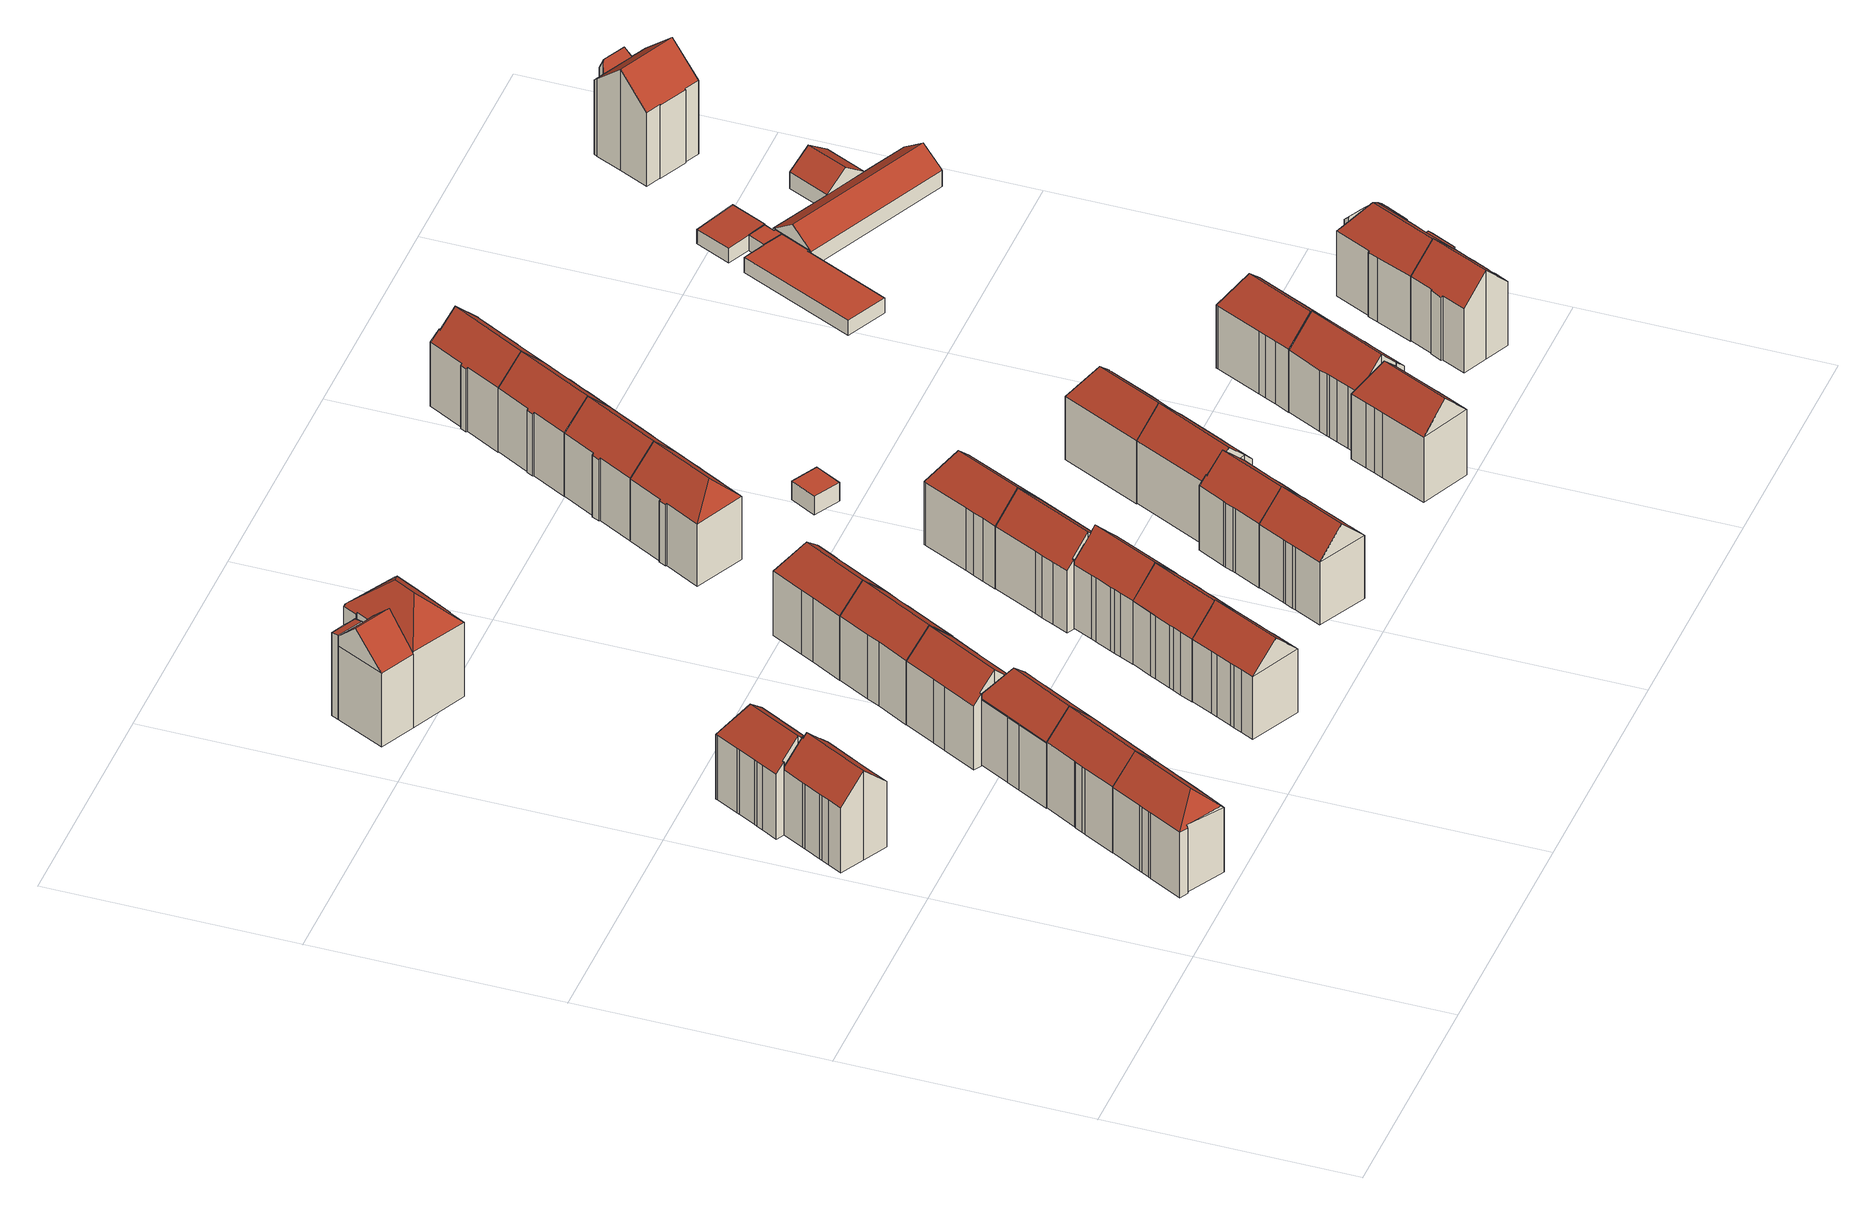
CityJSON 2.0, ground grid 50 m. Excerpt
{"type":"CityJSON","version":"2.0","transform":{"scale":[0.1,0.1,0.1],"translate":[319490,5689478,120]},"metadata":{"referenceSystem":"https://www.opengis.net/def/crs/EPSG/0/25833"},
"CityObjects":{
"building1":{"type":"Building","attributes":{"Dachtyp_tdc":"tdcFreeFormRoof","Gemeindeschluessel":14713000,"Dachneigung":44.56,"QualitaetDacherkennung":78,"Geometrietyp2DReferenz":"3000","function":"31001_9998","roofType":"5000","measuredHeight":19.91},"geometry":[{"type":"MultiSurface","lod":"2","boundaries":[[[0,1,2,3]],[[1,4,5,2]],[[4,6,7,5]],[[6,8,9,7]],[[8,10,11,9]],[[10,12,13,11]],[[12,14,15,13]],[[14,16,17,15]],[[16,18,19,17]],[[18,20,21,19]],[[20,22,23,21]],[[22,24,25,23]],[[24,26,27,25]],[[26,28,29,27]],[[28,30,31,29]],[[30,0,3,31]],[[0,30,28,32,33]],[[20,18,16,14,12,34,33,32,26,24,22]],[[33,34,10,8,6,4,1,0]],[[28,26,32]],[[12,10,34]],[[3,2,5,7,9,11,13,15,17,19,21,23,25,27,29,31]]],"semantics":{"surfaces":[{"type":"WallSurface"},{"type":"RoofSurface"},{"type":"GroundSurface"}],"values":[0,0,0,0,0,0,0,0,0,0,0,0,0,0,0,0,1,1,1,0,0,2]}}]},
"building2":{"type":"Building","attributes":{"Dachtyp_tdc":"tdcGableRoof","Gemeindeschluessel":14713000,"Dachneigung":44.75,"QualitaetDacherkennung":77,"Geometrietyp2DReferenz":"3000","function":"31001_9998","roofType":"3100","measuredHeight":20.03},"geometry":[{"type":"MultiSurface","lod":"2","boundaries":[[[35,36,37,38]],[[36,39,40,37]],[[39,41,42,40]],[[41,43,44,42]],[[43,45,46,44]],[[45,47,48,46]],[[47,49,50,48]],[[49,51,52,50]],[[51,53,54,52]],[[53,55,56,54]],[[55,57,58,56]],[[57,59,60,58]],[[59,61,62,60]],[[61,63,64,62]],[[63,65,66,64]],[[65,67,68,66]],[[67,69,70,68]],[[69,35,38,70]],[[65,63,61,59,57,55,53,51,49,47,45,43]],[[43,41,39,36,35,69,67,65]],[[38,37,40,42,44,46,48,50,52,54,56,58,60,62,64,66,68,70]]],"semantics":{"surfaces":[{"type":"WallSurface"},{"type":"RoofSurface"},{"type":"GroundSurface"}],"values":[0,0,0,0,0,0,0,0,0,0,0,0,0,0,0,0,0,0,1,1,2]}}]},
"building3":{"type":"Building","attributes":{"Dachtyp_tdc":"tdcGableRoof","Gemeindeschluessel":14713000,"Dachneigung":44.58,"QualitaetDacherkennung":78,"Geometrietyp2DReferenz":"3000","function":"31001_9998","roofType":"3100","measuredHeight":20.09},"geometry":[{"type":"MultiSurface","lod":"2","boundaries":[[[71,72,73,74]],[[72,75,76,73]],[[75,77,78,76]],[[77,12,79,78]],[[12,34,80,79]],[[34,81,82,80]],[[81,83,84,82]],[[83,85,86,84]],[[85,87,88,86]],[[87,89,90,88]],[[89,91,92,90]],[[91,93,94,92]],[[93,95,96,94]],[[95,97,98,96]],[[97,71,74,98]],[[93,91,89,87,85,83,81,34]],[[34,12,77,75,72,71,97,95,93]],[[74,73,76,78,79,80,82,84,86,88,90,92,94,96,98]]],"semantics":{"surfaces":[{"type":"WallSurface"},{"type":"RoofSurface"},{"type":"GroundSurface"}],"values":[0,0,0,0,0,0,0,0,0,0,0,0,0,0,0,1,1,2]}}]},
"building4":{"type":"Building","attributes":{"Dachtyp_tdc":"tdcHipAndGableRoof","Gemeindeschluessel":14713000,"Dachneigung":44.71,"QualitaetDacherkennung":66,"Geometrietyp2DReferenz":"3000","function":"31001_9998","roofType":"5000","measuredHeight":20.04},"geometry":[{"type":"MultiSurface","lod":"2","boundaries":[[[99,100,64,68]],[[100,101,62,64]],[[101,102,103,62]],[[102,104,60,103]],[[104,105,58,60]],[[105,106,107,58]],[[106,108,109,107]],[[108,110,111,109]],[[110,112,113,111]],[[112,114,115,113]],[[114,116,117,115]],[[116,118,119,117]],[[118,120,121,119]],[[120,122,123,121]],[[122,124,125,123]],[[124,126,127,125]],[[126,128,70,127]],[[128,99,68,70]],[[124,122,120,129]],[[120,118,116,114,112,110,108,106,105,104,102,129]],[[102,101,100,99,128,126,124,129]],[[68,64,62,103,60,58,107,109,111,113,115,117,119,121,123,125,127,70]]],"semantics":{"surfaces":[{"type":"WallSurface"},{"type":"RoofSurface"},{"type":"GroundSurface"}],"values":[0,0,0,0,0,0,0,0,0,0,0,0,0,0,0,0,0,0,1,1,1,2]}}]},
"building5":{"type":"Building","attributes":{"Dachtyp_tdc":"tdcFreeFormRoof","Gemeindeschluessel":14713000,"Dachneigung":44.55,"QualitaetDacherkennung":78,"Geometrietyp2DReferenz":"3000","function":"31001_9998","roofType":"5000","measuredHeight":20.24},"geometry":[{"type":"MultiSurface","lod":"2","boundaries":[[[130,131,132,133]],[[131,134,135,132]],[[134,136,137,135]],[[136,138,139,137]],[[138,140,141,139]],[[140,142,143,141]],[[142,144,145,143]],[[144,146,147,145]],[[146,148,149,147]],[[148,150,151,149]],[[150,152,153,151]],[[152,154,155,153]],[[154,156,157,155]],[[156,130,133,157]],[[158,159,160,161,162]],[[162,161,163,164,165,166,167,93]],[[144,142,158,162,93,95,152,150,148,146]],[[152,95,154]],[[154,95,93,167,156]],[[156,167,166,130]],[[131,165,164,134]],[[130,166,165,131]],[[134,164,163,136]],[[136,163,161,160,138]],[[138,160,159,140]],[[140,159,158,142]],[[133,132,135,137,139,141,143,145,147,149,151,153,155,157]]],"semantics":{"surfaces":[{"type":"WallSurface"},{"type":"RoofSurface"},{"type":"GroundSurface"}],"values":[0,0,0,0,0,0,0,0,0,0,0,0,0,0,1,1,1,0,0,0,0,0,0,0,0,0,2]}}]},
"building6":{"type":"Building","attributes":{"Dachtyp_tdc":"tdcGableRoof","Gemeindeschluessel":14713000,"Dachneigung":44.23,"QualitaetDacherkennung":72,"Geometrietyp2DReferenz":"3000","function":"31001_9998","roofType":"3100","measuredHeight":19.6},"geometry":[{"type":"MultiSurface","lod":"2","boundaries":[[[168,169,170,171]],[[169,172,173,170]],[[172,174,175,173]],[[174,176,177,175]],[[176,178,179,177]],[[178,180,181,179]],[[180,182,183,181]],[[182,184,185,183]],[[184,186,187,185]],[[186,188,189,187]],[[188,190,191,189]],[[190,192,193,191]],[[192,194,195,193]],[[194,196,197,195]],[[196,198,199,197]],[[198,168,171,199]],[[194,192,190,188,186,184,182,180]],[[180,178,176,174,172,169,168,198,196,194]],[[171,170,173,175,177,179,181,183,185,187,189,191,193,195,197,199]]],"semantics":{"surfaces":[{"type":"WallSurface"},{"type":"RoofSurface"},{"type":"GroundSurface"}],"values":[0,0,0,0,0,0,0,0,0,0,0,0,0,0,0,0,1,1,2]}}]},
"building7":{"type":"Building","attributes":{"Gemeindeschluessel":14713000,"Geometrietyp2DReferenz":"3000","function":"31001_9998","roofType":"9999"},"children":["building7-1","building7-2","building7-3"]},
"building7-1":{"type":"BuildingPart","attributes":{"Dachtyp_tdc":"tdcGableRoof","Dachneigung":44.51,"QualitaetDacherkennung":67,"Geometrietyp2DReferenz":"3000","roofType":"3100","measuredHeight":22.97},"parents":["building7"],"geometry":[{"type":"MultiSurface","lod":"2","boundaries":[[[200,201,202,203]],[[204,205,206,207]],[[208,200,203,209]],[[208,210,211,212,200]],[[213,214,212,211,215]],[[204,213,215,216,205]],[[200,212,214,201]],[[203,202,207,206,209]],[[207,202,201,204]],[[209,206,205,208]],[[216,215,211,210]],[[205,216,210,208]],[[201,214,213,204]]],"semantics":{"surfaces":[{"type":"WallSurface"},{"type":"RoofSurface"},{"type":"GroundSurface"},{"type":"ClosureSurface"}],"values":[0,0,0,1,1,0,0,2,3,3,0,3,3]}}]},
"building7-2":{"type":"BuildingPart","attributes":{"Dachtyp_tdc":"tdcPolyFlatRoof","Dachneigung":13.04,"QualitaetDacherkennung":40,"Geometrietyp2DReferenz":"3000","roofType":"2100","measuredHeight":18.91},"parents":["building7"],"geometry":[{"type":"MultiSurface","lod":"2","boundaries":[[[217,218,219,202,201,214]],[[218,220,221,219]],[[220,222,223,221]],[[222,224,225,223]],[[224,226,227,225]],[[226,228,213,204,207,227]],[[226,224,222,220,218,217,228]],[[207,202,219,221,223,225,227]],[[217,214,213,228]],[[201,202,207,204]],[[201,204,213,214]]],"semantics":{"surfaces":[{"type":"WallSurface"},{"type":"RoofSurface"},{"type":"GroundSurface"},{"type":"ClosureSurface"}],"values":[0,0,0,0,0,0,1,2,0,3,3]}}]},
"building7-3":{"type":"BuildingPart","attributes":{"Dachtyp_tdc":"tdcHipRoof","Dachneigung":44.36,"QualitaetDacherkennung":43,"Geometrietyp2DReferenz":"3000","roofType":"3200","measuredHeight":22.89},"parents":["building7"],"geometry":[{"type":"MultiSurface","lod":"2","boundaries":[[[229,230,231,232]],[[230,233,234,231]],[[233,235,236,234]],[[235,237,238,236]],[[237,239,240,238]],[[239,241,242,240]],[[241,243,244,242]],[[243,245,246,244]],[[245,247,248,246]],[[247,249,208,209,248]],[[216,250,251,206,205]],[[250,229,232,251]],[[249,247,252]],[[237,235,233,253]],[[247,245,243,241,239,237,253,252]],[[233,230,229,250,216,210,249,252,253]],[[232,231,234,236,238,240,242,244,246,248,209,206,251]],[[210,208,249]],[[205,206,209,208]],[[205,208,210,216]]],"semantics":{"surfaces":[{"type":"WallSurface"},{"type":"RoofSurface"},{"type":"GroundSurface"},{"type":"ClosureSurface"}],"values":[0,0,0,0,0,0,0,0,0,0,0,0,1,1,1,1,2,0,3,3]}}]},
"building8":{"type":"Building","attributes":{"Dachtyp_tdc":"tdcFreeFormRoof","Gemeindeschluessel":14713000,"Dachneigung":44.64,"QualitaetDacherkennung":89,"Geometrietyp2DReferenz":"3000","function":"31001_9998","roofType":"5000","measuredHeight":19.63},"geometry":[{"type":"MultiSurface","lod":"2","boundaries":[[[254,255,256,257]],[[255,258,259,256]],[[258,260,261,259]],[[260,262,263,261]],[[262,264,265,263]],[[264,266,267,265]],[[266,268,269,267]],[[268,270,271,269]],[[270,272,273,271]],[[272,274,275,273]],[[274,276,277,275]],[[276,278,279,277]],[[278,254,257,279]],[[280,281,266,264,262,260,258,255,254]],[[274,272,270,268,281,280,278,276]],[[254,278,280]],[[268,266,281]],[[257,256,259,261,263,265,267,269,271,273,275,277,279]]],"semantics":{"surfaces":[{"type":"WallSurface"},{"type":"RoofSurface"},{"type":"GroundSurface"}],"values":[0,0,0,0,0,0,0,0,0,0,0,0,0,1,1,0,0,2]}}]},
"building9":{"type":"Building","attributes":{"Dachtyp_tdc":"tdcGableRoof","Gemeindeschluessel":14713000,"Dachneigung":44.25,"QualitaetDacherkennung":74,"Geometrietyp2DReferenz":"3000","function":"31001_9998","roofType":"3100","measuredHeight":19.7},"geometry":[{"type":"MultiSurface","lod":"2","boundaries":[[[282,283,284,285]],[[283,286,287,284]],[[286,288,289,287]],[[288,290,291,289]],[[290,292,293,291]],[[292,192,294,293]],[[192,295,296,294]],[[295,297,298,296]],[[297,299,300,298]],[[299,301,302,300]],[[301,303,304,302]],[[303,305,306,304]],[[305,282,285,306]],[[301,299,297,295,192,292]],[[292,290,288,286,283,282,305,303,301]],[[285,284,287,289,291,293,294,296,298,300,302,304,306]]],"semantics":{"surfaces":[{"type":"WallSurface"},{"type":"RoofSurface"},{"type":"GroundSurface"}],"values":[0,0,0,0,0,0,0,0,0,0,0,0,0,1,1,2]}}]},
"building10":{"type":"Building","attributes":{"Dachtyp_tdc":"tdcFreeFormRoof","Gemeindeschluessel":14713000,"Dachneigung":44.8,"QualitaetDacherkennung":90,"Geometrietyp2DReferenz":"3000","function":"31001_9998","roofType":"5000","measuredHeight":19.73},"geometry":[{"type":"MultiSurface","lod":"2","boundaries":[[[307,308,309,310]],[[308,311,312,309]],[[311,313,314,312]],[[313,315,316,314]],[[315,317,318,316]],[[317,319,320,318]],[[319,321,322,320]],[[321,323,324,322]],[[323,325,326,324]],[[325,327,328,326]],[[327,329,330,328]],[[329,266,331,330]],[[266,307,310,331]],[[332,333,334,335,311,308,307,266,336]],[[337,338,339,332,336,268,340,341]],[[323,337,341,325]],[[325,341,340,327]],[[327,340,268,329]],[[329,268,336,266]],[[317,333,332,339,319]],[[319,339,338,321]],[[321,338,337,323]],[[311,335,313]],[[313,335,334,315]],[[315,334,333,317]],[[310,309,312,314,316,318,320,322,324,326,328,330,331]]],"semantics":{"surfaces":[{"type":"WallSurface"},{"type":"RoofSurface"},{"type":"GroundSurface"}],"values":[0,0,0,0,0,0,0,0,0,0,0,0,0,1,1,0,0,0,0,0,0,0,0,0,0,2]}}]},
"building11":{"type":"Building","attributes":{"Dachtyp_tdc":"tdcHipAndGableRoof","Gemeindeschluessel":14713000,"Dachneigung":44.41,"QualitaetDacherkennung":69,"Geometrietyp2DReferenz":"3000","function":"31001_9998","roofType":"5000","measuredHeight":19.79},"geometry":[{"type":"MultiSurface","lod":"2","boundaries":[[[342,343,344,345]],[[343,346,347,344]],[[346,348,349,347]],[[348,303,350,349]],[[303,351,352,350]],[[351,353,354,352]],[[353,355,356,354]],[[355,357,358,356]],[[357,359,360,358]],[[359,361,362,360]],[[361,363,364,362]],[[363,365,366,364]],[[365,342,345,366]],[[361,359,367]],[[359,357,355,353,351,367]],[[351,303,348,346,343,342,365,363,361,367]],[[345,344,347,349,350,352,354,356,358,360,362,364,366]]],"semantics":{"surfaces":[{"type":"WallSurface"},{"type":"RoofSurface"},{"type":"GroundSurface"}],"values":[0,0,0,0,0,0,0,0,0,0,0,0,0,1,1,1,2]}}]},
"building12":{"type":"Building","attributes":{"Dachtyp_tdc":"tdcFreeFormRoof","Gemeindeschluessel":14713000,"Dachneigung":44.88,"QualitaetDacherkennung":86,"Geometrietyp2DReferenz":"3000","function":"31001_9998","roofType":"5000","measuredHeight":19.91},"geometry":[{"type":"MultiSurface","lod":"2","boundaries":[[[333,368,369,370]],[[368,371,372,369]],[[371,373,374,372]],[[373,375,376,374]],[[375,377,378,376]],[[377,379,380,378]],[[379,381,382,380]],[[381,383,384,382]],[[383,385,386,384]],[[385,387,388,386]],[[387,333,370,388]],[[389,379,377,375,373,371,368,333,390]],[[385,383,381,389,390,387]],[[381,379,389]],[[333,387,390]],[[370,369,372,374,376,378,380,382,384,386,388]]],"semantics":{"surfaces":[{"type":"WallSurface"},{"type":"RoofSurface"},{"type":"GroundSurface"}],"values":[0,0,0,0,0,0,0,0,0,0,0,1,1,0,0,2]}}]},
"building13":{"type":"Building","attributes":{"Dachtyp_tdc":"tdcGableRoof","Gemeindeschluessel":14713000,"Dachneigung":45,"QualitaetDacherkennung":83,"Geometrietyp2DReferenz":"3000","function":"31001_9998","roofType":"3100","measuredHeight":19.54},"geometry":[{"type":"MultiSurface","lod":"2","boundaries":[[[391,392,393,394]],[[392,395,396,393]],[[395,397,398,396]],[[397,399,400,398]],[[399,401,402,400]],[[401,403,404,402]],[[403,405,406,404]],[[405,407,408,406]],[[407,409,410,408]],[[409,411,412,410]],[[411,413,414,412]],[[413,391,394,414]],[[409,407,405,403,401,399,397,395,392]],[[392,391,413,411,409]],[[394,393,396,398,400,402,404,406,408,410,412,414]]],"semantics":{"surfaces":[{"type":"WallSurface"},{"type":"RoofSurface"},{"type":"GroundSurface"}],"values":[0,0,0,0,0,0,0,0,0,0,0,0,1,1,2]}}]},
"building14":{"type":"Building","attributes":{"Dachtyp_tdc":"tdcFreeFormRoof","Gemeindeschluessel":14713000,"Dachneigung":44.86,"QualitaetDacherkennung":89,"Geometrietyp2DReferenz":"3000","function":"31001_9998","roofType":"5000","measuredHeight":19.69},"geometry":[{"type":"MultiSurface","lod":"2","boundaries":[[[415,416,417,418]],[[416,419,420,417]],[[419,421,422,420]],[[421,423,424,422]],[[423,425,426,424]],[[425,427,428,426]],[[427,429,430,428]],[[429,431,432,430]],[[431,433,434,432]],[[433,435,436,434]],[[435,437,438,436]],[[437,439,440,438]],[[439,415,418,440]],[[433,431,429,427,441,442,439,437,435]],[[442,441,425,423,421,419,416,415]],[[427,425,441]],[[415,439,442]],[[418,417,420,422,424,426,428,430,432,434,436,438,440]]],"semantics":{"surfaces":[{"type":"WallSurface"},{"type":"RoofSurface"},{"type":"GroundSurface"}],"values":[0,0,0,0,0,0,0,0,0,0,0,0,0,1,1,0,0,2]}}]},
"building15":{"type":"Building","attributes":{"Dachtyp_tdc":"tdcHipAndGableRoof","Gemeindeschluessel":14713000,"Dachneigung":44.91,"QualitaetDacherkennung":80,"Geometrietyp2DReferenz":"3000","function":"31001_9998","roofType":"5000","measuredHeight":19.52},"geometry":[{"type":"MultiSurface","lod":"2","boundaries":[[[443,444,445,446]],[[444,447,448,445]],[[447,449,450,448]],[[449,451,452,450]],[[451,453,454,452]],[[453,455,456,454]],[[455,457,458,456]],[[457,459,460,458]],[[459,461,462,460]],[[461,463,464,462]],[[463,465,466,464]],[[465,467,468,466]],[[467,469,470,468]],[[469,471,472,470]],[[471,443,446,472]],[[467,465,473]],[[465,463,461,459,457,455,453,451,449,473]],[[449,447,444,443,471,469,467,473]],[[446,445,448,450,452,454,456,458,460,462,464,466,468,470,472]]],"semantics":{"surfaces":[{"type":"WallSurface"},{"type":"RoofSurface"},{"type":"GroundSurface"}],"values":[0,0,0,0,0,0,0,0,0,0,0,0,0,0,0,1,1,1,2]}}]},
"building16":{"type":"Building","attributes":{"Dachtyp_tdc":"tdcHipAndGableRoof","Gemeindeschluessel":14713000,"Dachneigung":44.91,"QualitaetDacherkennung":81,"Geometrietyp2DReferenz":"3000","function":"31001_9998","roofType":"5000","measuredHeight":19.7},"geometry":[{"type":"MultiSurface","lod":"2","boundaries":[[[411,474,475,476]],[[474,407,477,475]],[[407,478,479,477]],[[478,480,481,479]],[[480,482,483,481]],[[482,484,485,483]],[[484,486,487,485]],[[486,488,489,487]],[[488,490,491,489]],[[490,492,493,491]],[[492,411,476,493]],[[488,486,494]],[[486,484,482,480,478,407,474,494]],[[474,411,492,490,488,494]],[[476,475,477,479,481,483,485,487,489,491,493]]],"semantics":{"surfaces":[{"type":"WallSurface"},{"type":"RoofSurface"},{"type":"GroundSurface"}],"values":[0,0,0,0,0,0,0,0,0,0,0,1,1,1,2]}}]},
"building17":{"type":"Building","attributes":{"Dachtyp_tdc":"tdcFreeFormRoof","Gemeindeschluessel":14713000,"Dachneigung":44.73,"QualitaetDacherkennung":87,"Geometrietyp2DReferenz":"3000","function":"31001_9998","roofType":"5000","measuredHeight":19.82},"geometry":[{"type":"MultiSurface","lod":"2","boundaries":[[[495,496,497,498]],[[496,499,500,497]],[[499,501,502,500]],[[501,503,504,502]],[[503,505,506,504]],[[505,507,508,506]],[[507,509,510,508]],[[509,511,512,510]],[[511,513,514,512]],[[513,515,516,514]],[[515,517,518,516]],[[517,519,520,518]],[[519,495,498,520]],[[521,522,496,495,519,517,515,513,511,509]],[[503,501,499,522,521,507,505]],[[499,496,522]],[[509,507,521]],[[498,497,500,502,504,506,508,510,512,514,516,518,520]]],"semantics":{"surfaces":[{"type":"WallSurface"},{"type":"RoofSurface"},{"type":"GroundSurface"}],"values":[0,0,0,0,0,0,0,0,0,0,0,0,0,1,1,0,0,2]}}]},
"building18":{"type":"Building","attributes":{"Dachtyp_tdc":"tdcGableRoof","Gemeindeschluessel":14713000,"Dachneigung":44.8,"QualitaetDacherkennung":84,"Geometrietyp2DReferenz":"3000","function":"31001_9998","roofType":"3100","measuredHeight":19.6},"geometry":[{"type":"MultiSurface","lod":"2","boundaries":[[[523,524,525,526]],[[524,527,528,525]],[[527,529,530,528]],[[529,451,531,530]],[[451,449,532,531]],[[449,533,534,532]],[[533,535,536,534]],[[535,537,538,536]],[[537,539,540,538]],[[539,541,542,540]],[[541,543,544,542]],[[543,545,546,544]],[[545,547,548,546]],[[547,549,550,548]],[[549,523,526,550]],[[545,543,541,539,537,535,533,449]],[[449,451,529,527,524,523,549,547,545]],[[526,525,528,530,531,532,534,536,538,540,542,544,546,548,550]]],"semantics":{"surfaces":[{"type":"WallSurface"},{"type":"RoofSurface"},{"type":"GroundSurface"}],"values":[0,0,0,0,0,0,0,0,0,0,0,0,0,0,0,1,1,2]}}]},
"building19":{"type":"Building","attributes":{"Dachtyp_tdc":"tdcFreeFormRoof","Gemeindeschluessel":14713000,"Dachneigung":44.94,"QualitaetDacherkennung":87,"Geometrietyp2DReferenz":"3000","function":"31001_9998","roofType":"5000","measuredHeight":19.48},"geometry":[{"type":"MultiSurface","lod":"2","boundaries":[[[551,552,553,554]],[[552,555,556,553]],[[555,557,558,556]],[[557,559,560,558]],[[559,561,562,560]],[[561,563,564,562]],[[563,565,566,564]],[[565,567,568,566]],[[567,551,554,568]],[[569,570,555,552,551]],[[559,557,570,569,567,565,563,561]],[[551,567,569]],[[557,555,570]],[[554,553,556,558,560,562,564,566,568]]],"semantics":{"surfaces":[{"type":"WallSurface"},{"type":"RoofSurface"},{"type":"GroundSurface"}],"values":[0,0,0,0,0,0,0,0,0,1,1,0,0,2]}}]},
"building20":{"type":"Building","attributes":{"Dachtyp_tdc":"tdcPolyFlatRoof","Gemeindeschluessel":14713000,"Dachneigung":0,"QualitaetDacherkennung":73,"Geometrietyp2DReferenz":"3000","function":"31001_9998","roofType":"1000","measuredHeight":4.2},"geometry":[{"type":"MultiSurface","lod":"2","boundaries":[[[571,572,573,574]],[[572,575,576,573]],[[575,577,578,576]],[[577,571,574,578]],[[577,575,572,571]],[[574,573,576,578]]],"semantics":{"surfaces":[{"type":"WallSurface"},{"type":"RoofSurface"},{"type":"GroundSurface"}],"values":[0,0,0,0,1,2]}}]},
"building21":{"type":"Building","attributes":{"Dachtyp_tdc":"tdcGableRoof","Gemeindeschluessel":14713000,"Dachneigung":44.98,"QualitaetDacherkennung":84,"Geometrietyp2DReferenz":"3000","function":"31001_9998","roofType":"3100","measuredHeight":19.69},"geometry":[{"type":"MultiSurface","lod":"2","boundaries":[[[579,580,581,582]],[[580,583,584,581]],[[583,585,586,584]],[[585,547,587,586]],[[547,545,588,587]],[[545,543,589,588]],[[543,590,591,589]],[[590,592,593,591]],[[592,594,595,593]],[[594,596,597,595]],[[596,598,599,597]],[[598,600,601,599]],[[600,602,603,601]],[[602,604,605,603]],[[604,579,582,605]],[[600,598,596,594,592,590,543,545]],[[545,547,585,583,580,579,604,602,600]],[[582,581,584,586,587,588,589,591,593,595,597,599,601,603,605]]],"semantics":{"surfaces":[{"type":"WallSurface"},{"type":"RoofSurface"},{"type":"GroundSurface"}],"values":[0,0,0,0,0,0,0,0,0,0,0,0,0,0,0,1,1,2]}}]},
"building22":{"type":"Building","attributes":{"Dachtyp_tdc":"tdcFreeFormRoof","Gemeindeschluessel":14713000,"Dachneigung":44.97,"QualitaetDacherkennung":92,"Geometrietyp2DReferenz":"3000","function":"31001_9998","roofType":"5000","measuredHeight":19.65},"geometry":[{"type":"MultiSurface","lod":"2","boundaries":[[[555,606,607,608]],[[606,609,610,607]],[[609,611,612,610]],[[611,613,614,612]],[[613,615,616,614]],[[615,617,618,616]],[[617,619,620,618]],[[619,555,608,620]],[[621,622,606]],[[570,621,606,555]],[[611,609,622,621,570,619,617,615,613]],[[555,619,570]],[[609,606,622]],[[608,607,610,612,614,616,618,620]]],"semantics":{"surfaces":[{"type":"WallSurface"},{"type":"RoofSurface"},{"type":"GroundSurface"}],"values":[0,0,0,0,0,0,0,0,1,1,1,0,0,2]}}]},
"building23":{"type":"Building","attributes":{"Dachtyp_tdc":"tdcFreeFormRoof","Gemeindeschluessel":14713000,"Dachneigung":44.51,"QualitaetDacherkennung":88,"Geometrietyp2DReferenz":"3000","function":"31001_9998","roofType":"5000","measuredHeight":20.14},"geometry":[{"type":"MultiSurface","lod":"2","boundaries":[[[623,624,625,626]],[[624,627,628,625]],[[627,629,630,628]],[[629,631,632,630]],[[631,633,634,632]],[[633,635,636,634]],[[635,637,638,636]],[[637,639,640,638]],[[639,641,642,640]],[[641,643,644,642]],[[643,645,646,644]],[[645,647,648,646]],[[647,623,626,648]],[[649,650,633,631]],[[649,631,629,627,624,623,651]],[[637,635,650,649,651,647,645,643,641,639]],[[635,633,650]],[[623,647,651]],[[626,625,628,630,632,634,636,638,640,642,644,646,648]]],"semantics":{"surfaces":[{"type":"WallSurface"},{"type":"RoofSurface"},{"type":"GroundSurface"}],"values":[0,0,0,0,0,0,0,0,0,0,0,0,0,1,1,1,0,0,2]}}]},
"building24":{"type":"Building","attributes":{"Dachtyp_tdc":"tdcGableRoof","Gemeindeschluessel":14713000,"Dachneigung":44.85,"QualitaetDacherkennung":81,"Geometrietyp2DReferenz":"3000","function":"31001_9998","roofType":"3100","measuredHeight":19.85},"geometry":[{"type":"MultiSurface","lod":"2","boundaries":[[[652,653,654,655]],[[653,656,657,654]],[[656,658,659,657]],[[658,660,661,659]],[[660,662,663,661]],[[662,664,665,663]],[[664,666,667,665]],[[666,668,669,667]],[[668,670,671,669]],[[670,672,673,671]],[[672,674,675,673]],[[674,676,677,675]],[[676,678,679,677]],[[678,602,680,679]],[[602,600,681,680]],[[600,598,682,681]],[[598,683,684,682]],[[683,652,655,684]],[[600,602,678,676,674,672,670,668,666,664]],[[664,662,660,658,656,653,652,683,598,600]],[[655,654,657,659,661,663,665,667,669,671,673,675,677,679,680,681,682,684]]],"semantics":{"surfaces":[{"type":"WallSurface"},{"type":"RoofSurface"},{"type":"GroundSurface"}],"values":[0,0,0,0,0,0,0,0,0,0,0,0,0,0,0,0,0,0,1,1,2]}}]},
"building25":{"type":"Building","attributes":{"Dachtyp_tdc":"tdcGableRoof","Gemeindeschluessel":14713000,"Dachneigung":44.3,"QualitaetDacherkennung":87,"Geometrietyp2DReferenz":"3000","function":"31001_9998","roofType":"3100","measuredHeight":19.46},"geometry":[{"type":"MultiSurface","lod":"2","boundaries":[[[685,686,687,688]],[[686,689,690,687]],[[689,691,692,690]],[[691,693,694,692]],[[693,695,696,694]],[[695,697,698,696]],[[697,699,700,698]],[[699,701,702,700]],[[701,703,704,702]],[[703,705,706,704]],[[705,707,708,706]],[[707,709,710,708]],[[709,711,712,710]],[[711,713,714,712]],[[713,715,716,714]],[[715,717,718,716]],[[717,685,688,718]],[[713,711,709,707,705,703,701,699,697]],[[697,695,693,691,689,686,685,717,715,713]],[[688,687,690,692,694,696,698,700,702,704,706,708,710,712,714,716,718]]],"semantics":{"surfaces":[{"type":"WallSurface"},{"type":"RoofSurface"},{"type":"GroundSurface"}],"values":[0,0,0,0,0,0,0,0,0,0,0,0,0,0,0,0,0,1,1,2]}}]},
"building26":{"type":"Building","attributes":{"Dachtyp_tdc":"tdcFreeFormRoof","Gemeindeschluessel":14713000,"Dachneigung":44.7,"QualitaetDacherkennung":92,"Geometrietyp2DReferenz":"3000","function":"31001_9998","roofType":"5000","measuredHeight":19.56},"geometry":[{"type":"MultiSurface","lod":"2","boundaries":[[[719,720,721,722]],[[720,723,724,721]],[[723,725,726,724]],[[725,727,728,726]],[[727,729,730,728]],[[729,731,732,730]],[[731,733,734,732]],[[733,735,736,734]],[[735,737,738,736]],[[737,719,722,738]],[[739,729,740]],[[740,729,727,725,723,720,719,741]],[[733,731,739,740,741,737,735]],[[731,729,739]],[[719,737,741]],[[722,721,724,726,728,730,732,734,736,738]]],"semantics":{"surfaces":[{"type":"WallSurface"},{"type":"RoofSurface"},{"type":"GroundSurface"}],"values":[0,0,0,0,0,0,0,0,0,0,1,1,1,0,0,2]}}]},
"building27":{"type":"Building","attributes":{"Dachtyp_tdc":"tdcGableRoof","Gemeindeschluessel":14713000,"Dachneigung":44.6,"QualitaetDacherkennung":83,"Geometrietyp2DReferenz":"3000","function":"31001_9998","roofType":"3100","measuredHeight":19.93},"geometry":[{"type":"MultiSurface","lod":"2","boundaries":[[[742,743,744,745]],[[743,746,747,744]],[[746,748,749,747]],[[748,750,751,749]],[[750,752,753,751]],[[752,754,755,753]],[[754,756,757,755]],[[756,758,759,757]],[[758,760,761,759]],[[760,762,763,761]],[[762,764,765,763]],[[764,766,767,765]],[[766,768,769,767]],[[768,770,771,769]],[[770,772,773,771]],[[772,774,775,773]],[[774,776,777,775]],[[776,778,779,777]],[[778,780,781,779]],[[780,782,783,781]],[[782,742,745,783]],[[778,776,774,772,770,768,766,764,762,760,758,756,754,752,750]],[[750,748,746,743,742,782,780,778]],[[745,744,747,749,751,753,755,757,759,761,763,765,767,769,771,773,775,777,779,781,783]]],"semantics":{"surfaces":[{"type":"WallSurface"},{"type":"RoofSurface"},{"type":"GroundSurface"}],"values":[0,0,0,0,0,0,0,0,0,0,0,0,0,0,0,0,0,0,0,0,0,1,1,2]}}]},
"building28":{"type":"Building","attributes":{"Gemeindeschluessel":14713000,"Geometrietyp2DReferenz":"3000","function":"31001_9998","roofType":"9999"},"children":["building28-1","building28-2","building28-3","building28-4"]},
"building28-1":{"type":"BuildingPart","attributes":{"Dachtyp_tdc":"tdcPolyFlatRoof","Dachneigung":34.6,"QualitaetDacherkennung":66,"Geometrietyp2DReferenz":"3000","roofType":"2100","measuredHeight":15.36},"parents":["building28"],"geometry":[{"type":"MultiSurface","lod":"2","boundaries":[[[784,785,786,787]],[[784,788,789,785]],[[788,790,791,789]],[[790,792,793,791]],[[792,794,795,793]],[[792,790,788,784,787,796,794]],[[795,786,785,789,791,793]],[[786,795,794,796,787]]],"semantics":{"surfaces":[{"type":"WallSurface"},{"type":"RoofSurface"},{"type":"GroundSurface"},{"type":"ClosureSurface"}],"values":[0,0,0,0,0,1,2,3]}}]},
"building28-2":{"type":"BuildingPart","attributes":{"Dachtyp_tdc":"tdcPolyFlatRoof","Dachneigung":45,"QualitaetDacherkennung":39,"Geometrietyp2DReferenz":"3000","roofType":"2100","measuredHeight":16.14},"parents":["building28"],"geometry":[{"type":"MultiSurface","lod":"2","boundaries":[[[797,798,799,800]],[[798,801,799]],[[802,803,804,805,806]],[[803,797,800,804]],[[803,802,807,798,797]],[[800,799,805,804]],[[806,801,798,807]],[[806,805,799,801]],[[802,806,807]]],"semantics":{"surfaces":[{"type":"WallSurface"},{"type":"RoofSurface"},{"type":"GroundSurface"},{"type":"ClosureSurface"}],"values":[0,0,0,0,1,2,0,3,0]}}]},
"building28-3":{"type":"BuildingPart","attributes":{"Dachtyp_tdc":"tdcHipAndGableRoof","Dachneigung":44.63,"QualitaetDacherkennung":85,"Geometrietyp2DReferenz":"3000","roofType":"5000","measuredHeight":19.99},"parents":["building28"],"geometry":[{"type":"MultiSurface","lod":"2","boundaries":[[[808,809,810,811,812]],[[809,748,813,810]],[[748,814,815,813]],[[814,816,817,815]],[[816,818,819,817]],[[818,820,821,819]],[[820,806,805,821]],[[801,787,786,799]],[[822,823,824,795,794]],[[823,825,826,827,824]],[[787,801,806,820,828]],[[820,818,816,814,748,809,828]],[[809,808,825,823,822,796,787,828]],[[827,811,810,813,815,817,819,821,805,799,786,795,824]],[[812,826,825,808]],[[812,811,827,826]],[[799,805,806,801]],[[794,796,822]],[[795,786,787,796,794]]],"semantics":{"surfaces":[{"type":"WallSurface"},{"type":"RoofSurface"},{"type":"GroundSurface"},{"type":"ClosureSurface"}],"values":[0,0,0,0,0,0,0,0,0,0,1,1,1,2,0,3,3,0,3]}}]},
"building28-4":{"type":"BuildingPart","attributes":{"Dachtyp_tdc":"tdcPolyFlatRoof","Dachneigung":0,"QualitaetDacherkennung":46,"Geometrietyp2DReferenz":"3000","roofType":"1000","measuredHeight":15.07},"parents":["building28"],"geometry":[{"type":"MultiSurface","lod":"2","boundaries":[[[826,829,830,827]],[[829,831,832,830]],[[831,833,834,832]],[[833,812,811,834]],[[812,833,831,829,826]],[[827,830,832,834,811]],[[827,811,812,826]]],"semantics":{"surfaces":[{"type":"WallSurface"},{"type":"RoofSurface"},{"type":"GroundSurface"},{"type":"ClosureSurface"}],"values":[0,0,0,0,1,2,3]}}]},
"building29":{"type":"Building","attributes":{"Gemeindeschluessel":14713000,"Geometrietyp2DReferenz":"3000","function":"31001_9998","roofType":"9999"},"children":["building29-1","building29-2","building29-3"]},
"building29-1":{"type":"BuildingPart","attributes":{"Dachtyp_tdc":"tdcPolyFlatRoof","Dachneigung":0,"QualitaetDacherkennung":88,"Geometrietyp2DReferenz":"3000","roofType":"1000","measuredHeight":3.4},"parents":["building29"],"geometry":[{"type":"MultiSurface","lod":"2","boundaries":[[[835,836,837,838]],[[836,839,840,837]],[[841,842,843,844]],[[842,845,846,843]],[[845,847,848,846]],[[847,835,838,848]],[[847,845,842,841,839,836,835]],[[838,837,840,844,843,846,848]],[[844,840,839,841]]],"semantics":{"surfaces":[{"type":"WallSurface"},{"type":"RoofSurface"},{"type":"GroundSurface"},{"type":"ClosureSurface"}],"values":[0,0,0,0,0,0,1,2,3]}}]},
"building29-2":{"type":"BuildingPart","attributes":{"Dachtyp_tdc":"tdcPolyFlatRoof","Dachneigung":3,"QualitaetDacherkennung":81,"Geometrietyp2DReferenz":"3000","roofType":"2100","measuredHeight":3.68},"parents":["building29"],"geometry":[{"type":"MultiSurface","lod":"2","boundaries":[[[849,850,851,852]],[[850,853,854,855,851]],[[856,857,858,859]],[[857,849,852,858]],[[857,856,860,853,850,849]],[[852,851,855,859,858]],[[860,854,853]],[[856,859,855,854,860]]],"semantics":{"surfaces":[{"type":"WallSurface"},{"type":"RoofSurface"},{"type":"GroundSurface"},{"type":"ClosureSurface"}],"values":[0,0,0,0,1,2,0,3]}}]},
"building29-3":{"type":"BuildingPart","attributes":{"Dachtyp_tdc":"tdcPolyFlatRoof","Dachneigung":0,"QualitaetDacherkennung":72,"Geometrietyp2DReferenz":"3000","roofType":"1000","measuredHeight":3.51},"parents":["building29"],"geometry":[{"type":"MultiSurface","lod":"2","boundaries":[[[854,861,862,855]],[[861,863,864,862]],[[863,865,841,844,864]],[[866,867,856,859,840,839]],[[866,865,863,861,854,860,867]],[[859,855,862,864,844,840]],[[860,856,867]],[[855,859,856,860,854]],[[839,841,865,866]],[[839,840,844,841]]],"semantics":{"surfaces":[{"type":"WallSurface"},{"type":"RoofSurface"},{"type":"GroundSurface"},{"type":"ClosureSurface"}],"values":[0,0,0,0,1,2,0,3,0,3]}}]},
"building30":{"type":"Building","attributes":{"Gemeindeschluessel":14713000,"Geometrietyp2DReferenz":"3000","function":"31001_9998","roofType":"9999"},"children":["building30-1","building30-2"]},
"building30-1":{"type":"BuildingPart","attributes":{"Dachtyp_tdc":"tdcGableRoof","Dachneigung":36.98,"QualitaetDacherkennung":77,"Geometrietyp2DReferenz":"3000","roofType":"3100","measuredHeight":7.27},"parents":["building30"],"geometry":[{"type":"MultiSurface","lod":"2","boundaries":[[[868,869,870,871]],[[869,872,873,870]],[[872,874,875,873]],[[872,869,876]],[[868,874,877]],[[869,868,877,876]],[[874,872,876,877]],[[871,870,873,875]],[[868,871,875,874]]],"semantics":{"surfaces":[{"type":"WallSurface"},{"type":"RoofSurface"},{"type":"GroundSurface"},{"type":"ClosureSurface"}],"values":[0,0,0,0,0,1,1,2,3]}}]},
"building30-2":{"type":"BuildingPart","attributes":{"Dachtyp_tdc":"tdcGableRoof","Dachneigung":35.52,"QualitaetDacherkennung":81,"Geometrietyp2DReferenz":"3000","roofType":"3100","measuredHeight":7.1},"parents":["building30"],"geometry":[{"type":"MultiSurface","lod":"2","boundaries":[[[878,879,875,874]],[[878,880,881,879]],[[880,882,883,881]],[[882,884,885,883]],[[884,886,887,885]],[[886,842,888,887]],[[842,863,889,888]],[[863,890,891,889]],[[890,868,871,891]],[[874,868,890,892,893,894,895,878]],[[884,896,894,893,897,886]],[[886,897,842]],[[842,897,893,892,863]],[[880,895,894,896,882]],[[882,896,884]],[[878,895,880]],[[863,892,890]],[[871,875,879,881,883,885,887,888,889,891]],[[874,875,871,868]]],"semantics":{"surfaces":[{"type":"WallSurface"},{"type":"RoofSurface"},{"type":"GroundSurface"},{"type":"ClosureSurface"}],"values":[0,0,0,0,0,0,0,0,0,1,1,0,0,0,0,0,0,2,3]}}]},
"building31":{"type":"Building","attributes":{"Gemeindeschluessel":14713000,"Geometrietyp2DReferenz":"3000","function":"31001_9998","roofType":"9999"},"children":["building31-1","building31-2"]},
"building31-1":{"type":"BuildingPart","attributes":{"Dachtyp_tdc":"tdcFreeFormRoof","Dachneigung":66.14,"QualitaetDacherkennung":14,"Geometrietyp2DReferenz":"3000","roofType":"5000","measuredHeight":18.83},"parents":["building31"],"geometry":[{"type":"MultiSurface","lod":"2","boundaries":[[[898,899,900,901]],[[899,902,903,900]],[[902,904,905,903]],[[904,906,907,905]],[[906,908,909,910,907]],[[902,899,898,911,912]],[[911,913,908,906,912]],[[906,904,902,912]],[[910,914,901,900,903,905,907]],[[913,909,908]],[[914,910,909,913,911]],[[901,914,911,898]]],"semantics":{"surfaces":[{"type":"WallSurface"},{"type":"RoofSurface"},{"type":"GroundSurface"},{"type":"ClosureSurface"}],"values":[0,0,0,0,0,1,1,1,2,0,3,3]}}]},
"building31-2":{"type":"BuildingPart","attributes":{"Dachtyp_tdc":"tdcGableRoof","Dachneigung":43.91,"QualitaetDacherkennung":49,"Geometrietyp2DReferenz":"3000","roofType":"3100","measuredHeight":22.75},"parents":["building31"],"geometry":[{"type":"MultiSurface","lod":"2","boundaries":[[[915,916,917,918]],[[916,919,920,917]],[[919,921,922,920]],[[921,923,924,922]],[[923,925,926,924]],[[925,927,928,926]],[[927,929,901,928]],[[929,898,901]],[[909,930,931,910]],[[930,932,933,931]],[[932,934,935,933]],[[934,936,937,935]],[[936,938,939,937]],[[938,915,918,939]],[[934,932,930,909,913,940,929,927,925,923]],[[923,921,919,916,915,938,936,934]],[[918,917,920,922,924,926,928,901,914,910,931,933,935,937,939]],[[940,911,898,929]],[[911,914,901,898]],[[913,911,940]],[[909,910,914,911,913]]],"semantics":{"surfaces":[{"type":"WallSurface"},{"type":"RoofSurface"},{"type":"GroundSurface"},{"type":"ClosureSurface"}],"values":[0,0,0,0,0,0,0,0,0,0,0,0,0,0,1,1,2,0,3,0,3]}}]}
},
"vertices":[
[132,72,173],[168,140,173],[168,140,26],[132,72,26],[171,145,172],[171,145,26],[179,160,172],[179,160,26],[182,166,173],[182,166,26],[216,229,172],[216,229,26],[313,178,171],[313,178,26],[293,141,171],[293,141,26],[286,128,171],[286,128,26],[282,119,171],[282,119,26],[264,86,171],[264,86,26],[257,74,171],[257,74,26],[232,27,171],[232,27,26],[230,24,171],[230,24,26],[151,66,178],[151,66,26],[149,63,172],[149,63,26],[225,27,177],[194,74,226],[264,204,226],
[178,752,165],[148,696,165],[148,696,18],[178,752,18],[133,669,165],[133,669,18],[105,615,165],[105,615,18],[56,641,218],[56,641,18],[7,667,163],[7,667,18],[22,695,163],[22,695,18],[30,710,163],[30,710,18],[32,715,163],[32,715,18],[51,750,163],[51,750,18],[54,755,163],[54,755,18],[77,799,163],[77,799,18],[79,802,163],[79,802,18],[122,780,211],[122,780,18],[120,778,211],[120,778,18],[127,774,218],[127,774,18],[159,758,183],[159,758,18],[161,761,183],[161,761,18],
[369,282,171],[365,274,171],[365,274,25],[369,282,25],[347,241,171],[347,241,25],[341,230,171],[341,230,25],[313,178,25],[264,204,25],[216,229,173],[216,229,25],[250,293,172],[250,293,25],[254,300,172],[254,300,25],[262,315,172],[262,315,25],[264,318,172],[264,318,25],[300,383,173],[300,383,25],[347,358,226],[347,358,25],[396,332,171],[396,332,25],[375,294,171],[375,294,25],
[159,758,165],[120,778,207],[122,780,207],[112,785,218],[112,785,18],[79,802,182],[77,799,182],[60,808,163],[60,808,18],[77,839,163],[77,839,18],[83,852,163],[83,852,18],[87,858,163],[87,858,18],[105,893,163],[105,893,18],[108,898,163],[108,898,18],[132,944,163],[132,944,18],[134,948,163],[134,948,18],[216,905,165],[216,905,18],[232,896,165],[232,896,18],[188,813,165],[188,813,18],[161,761,165],[170,896,218],
[334,448,169],[348,474,169],[348,474,23],[334,448,23],[380,535,169],[380,535,23],[382,538,169],[382,538,23],[462,495,169],[462,495,23],[464,499,169],[464,499,23],[481,488,169],[481,488,23],[462,453,169],[462,453,23],[453,435,169],[453,435,23],[448,426,169],[448,426,23],[430,391,169],[430,391,23],[426,385,169],[426,385,23],[396,332,169],[396,332,23],[300,383,169],[300,383,23],[480,489,171],[464,499,170],[462,495,178],[387,535,179],[417,488,226],[382,538,173],[380,535,172],[348,474,172],[334,448,172],[300,383,172],
[514,591,161],[510,585,161],[510,585,21],[514,591,21],[491,550,161],[491,550,21],[484,536,161],[484,536,21],[464,499,161],[464,499,21],[462,495,161],[462,495,21],[412,522,216],[412,522,21],[382,538,183],[382,538,21],[380,535,183],[380,535,21],[364,544,164],[364,544,21],[399,611,164],[399,611,21],[413,637,164],[413,637,21],[447,701,164],[447,701,21],[494,675,216],[494,675,21],[545,649,161],[545,649,21],[525,613,161],[525,613,21],
[80,1559,179],[129,1658,179],[129,1658,14],[80,1559,14],[181,1632,179],[205,1621,179],[205,1621,14],[181,1632,14],[151,1525,179],[151,1525,14],[154,1529,184],[183,1582,244],[109,1618,244],[181,1632,200],[129,1658,200],[205,1621,201],[205,1621,185],
[129,1658,203],[136,1673,200],[136,1673,14],[139,1672,200],[139,1672,14],[166,1659,200],[166,1659,14],[174,1655,200],[174,1655,14],[188,1648,200],[188,1648,14],[181,1632,203],
[222,1658,182],[237,1687,182],[237,1687,14],[222,1658,14],[240,1685,185],[240,1685,14],[347,1630,182],[347,1630,14],[351,1627,182],[351,1627,14],[332,1591,182],[332,1591,14],[334,1590,180],[334,1590,14],[288,1504,179],[288,1504,14],[285,1506,182],[285,1506,14],[267,1470,181],[267,1470,14],[151,1525,184],[224,1657,185],[224,1657,14],[241,1555,243],[265,1600,243],
[610,106,165],[622,131,165],[622,131,25],[610,106,25],[630,148,165],[630,148,25],[634,156,165],[634,156,25],[649,187,165],[649,187,25],[655,200,165],[655,200,25],[676,244,165],[676,244,25],[776,196,167],[776,196,25],[750,140,167],[750,140,25],[747,135,167],[747,135,25],[739,118,167],[739,118,25],[737,112,167],[737,112,25],[710,57,168],[710,57,25],[661,80,222],[728,219,222],
[598,749,162],[594,741,162],[594,741,20],[598,749,20],[575,705,162],[575,705,20],[568,693,162],[568,693,20],[545,649,162],[545,649,20],[495,675,217],[495,675,20],[447,701,20],[482,765,164],[482,765,20],[495,791,164],[495,791,20],[530,856,164],[530,856,20],[577,830,217],[577,830,20],[627,803,162],[627,803,20],[608,768,162],[608,768,20],
[689,271,165],[697,286,165],[697,286,24],[689,271,24],[701,295,165],[701,295,24],[717,327,165],[717,327,24],[723,339,165],[723,339,24],[744,380,165],[744,380,24],[842,333,165],[842,333,24],[816,278,165],[816,278,24],[813,272,165],[813,272,24],[805,257,165],[805,257,24],[803,251,165],[803,251,24],[776,196,165],[776,196,24],[676,244,24],[794,356,221],[744,380,166],[723,339,166],[717,327,166],[727,219,221],[813,272,168],[816,278,168],[842,333,168],[803,251,168],[805,257,168],
[682,908,162],[678,900,162],[678,900,19],[682,908,19],[659,864,162],[659,864,19],[654,854,162],[654,854,19],[627,803,19],[578,830,217],[578,830,19],[530,856,163],[530,856,19],[564,919,163],[564,919,19],[578,945,163],[578,945,19],[613,1012,163],[613,1012,19],[712,964,162],[712,964,19],[710,960,162],[710,960,19],[691,924,162],[691,924,19],[648,961,217],
[757,408,166],[757,408,23],[744,380,23],[764,422,166],[764,422,23],[768,431,166],[768,431,23],[784,464,166],[784,464,23],[789,474,166],[789,474,23],[809,517,166],[809,517,23],[894,477,184],[894,477,23],[895,479,184],[895,479,23],[910,471,167],[910,471,23],[842,333,169],[842,333,23],[860,493,222],[794,356,222],
[894,477,161],[844,500,217],[844,500,21],[894,477,21],[809,517,178],[809,517,21],[808,514,178],[808,514,21],[793,522,161],[793,522,21],[808,553,161],[808,553,21],[819,578,161],[819,578,21],[827,593,161],[827,593,21],[871,685,161],[871,685,21],[921,661,217],[921,661,21],[972,637,161],[972,637,21],[895,479,161],[895,479,21],
[961,106,166],[988,161,166],[988,161,25],[961,106,25],[991,167,166],[991,167,25],[998,183,166],[998,183,25],[1001,188,166],[1001,188,25],[1028,244,166],[1028,244,25],[1127,194,166],[1127,194,25],[1107,151,166],[1107,151,25],[1099,134,166],[1099,134,25],[1086,108,166],[1086,108,25],[1082,100,166],[1082,100,25],[1076,87,166],[1076,87,25],[1061,57,166],[1061,57,25],[1077,219,222],[1011,82,222],
[750,1276,152],[752,1275,154],[752,1275,15],[750,1276,15],[790,1345,154],[790,1345,15],[840,1318,210],[840,1318,15],[888,1293,156],[888,1293,15],[868,1256,156],[868,1256,15],[859,1238,156],[859,1238,15],[854,1230,156],[854,1230,15],[837,1197,156],[837,1197,15],[830,1184,156],[830,1184,15],[808,1144,156],[808,1144,15],[806,1140,156],[806,1140,15],[706,1188,154],[706,1188,15],[745,1260,154],[745,1260,15],[743,1261,152],[743,1261,15],[770,1189,210],
[922,661,217],[922,661,20],[972,637,20],[871,685,20],[885,713,161],[885,713,20],[895,735,161],[895,735,20],[904,752,161],[904,752,20],[948,844,161],[948,844,20],[950,848,161],[950,848,20],[1050,800,161],[1050,800,20],[1017,731,161],[1017,731,20],[1004,704,161],[1004,704,20],[987,797,217],
[1111,374,184],[1110,371,184],[1110,371,23],[1111,374,23],[1193,330,167],[1193,330,23],[1163,269,166],[1163,269,23],[1152,245,166],[1152,245,23],[1147,235,166],[1147,235,23],[1127,194,165],[1127,194,23],[1028,244,167],[1028,244,23],[1055,298,167],[1055,298,23],[1058,304,167],[1058,304,23],[1065,320,167],[1065,320,23],[1068,325,167],[1068,325,23],[1096,381,168],[1096,381,23],[1077,219,221],[1143,354,221],
[942,1393,156],[938,1386,156],[938,1386,14],[942,1393,14],[920,1352,156],[920,1352,14],[914,1342,156],[914,1342,14],[888,1293,14],[840,1318,14],[790,1345,155],[790,1345,14],[828,1415,155],[828,1415,14],[826,1416,152],[826,1416,14],[834,1432,152],[834,1432,14],[837,1431,155],[837,1431,14],[874,1499,155],[874,1499,14],[923,1473,210],[923,1473,14],[971,1447,156],[971,1447,14],[952,1412,156],[952,1412,14],
[1110,371,162],[1111,374,162],[1111,374,22],[1110,371,22],[1188,532,162],[1188,532,22],[1287,484,161],[1287,484,22],[1242,388,160],[1242,388,22],[1236,376,160],[1236,376,22],[1223,350,160],[1223,350,22],[1209,322,161],[1209,322,22],[1193,330,179],[1193,330,22],[1159,347,217],[1237,508,217],
[968,1062,59],[997,1114,59],[997,1114,17],[968,1062,17],[1050,1086,59],[1050,1086,17],[1021,1033,59],[1021,1033,17],
[1025,1549,156],[1021,1540,156],[1021,1540,13],[1025,1549,13],[1004,1510,156],[1004,1510,13],[998,1497,156],[998,1497,13],[971,1447,13],[923,1473,13],[874,1499,13],[912,1570,155],[912,1570,13],[910,1572,152],[910,1572,13],[917,1585,152],[917,1585,13],[919,1584,155],[919,1584,13],[957,1654,155],[957,1654,13],[1006,1628,210],[1006,1628,13],[1054,1602,156],[1054,1602,13],[1035,1568,156],[1035,1568,13],
[1266,695,162],[1266,695,20],[1188,532,20],[1364,646,161],[1364,646,20],[1363,643,161],[1363,643,20],[1318,548,161],[1318,548,20],[1312,536,161],[1312,536,20],[1301,512,160],[1301,512,20],[1287,484,160],[1287,484,20],[1301,643,217],[1363,647,163],
[1357,52,172],[1399,144,172],[1399,144,26],[1357,52,26],[1408,162,172],[1408,162,26],[1416,181,172],[1416,181,26],[1432,215,172],[1432,215,26],[1450,207,173],[1450,207,26],[1532,167,174],[1532,167,26],[1531,165,174],[1531,165,26],[1500,99,174],[1500,99,26],[1498,94,174],[1498,94,26],[1490,77,174],[1490,77,26],[1488,72,174],[1488,72,26],[1457,6,174],[1457,6,26],[1473,168,228],[1528,168,178],[1408,29,228],
[993,1727,152],[1000,1740,152],[1000,1740,11],[993,1727,11],[1003,1739,155],[1003,1739,11],[1042,1812,155],[1042,1812,11],[1059,1802,175],[1059,1802,11],[1058,1799,175],[1058,1799,11],[1089,1782,210],[1089,1782,11],[1137,1757,156],[1137,1757,11],[1136,1755,156],[1136,1755,11],[1118,1722,156],[1118,1722,11],[1108,1703,156],[1108,1703,11],[1104,1696,156],[1104,1696,11],[1087,1664,156],[1087,1664,11],[1082,1656,156],[1082,1656,11],[1054,1602,11],[1006,1628,11],[957,1654,11],[995,1725,155],[995,1725,11],
[1591,247,165],[1583,230,165],[1583,230,24],[1591,247,24],[1581,226,165],[1581,226,24],[1549,157,165],[1549,157,24],[1531,165,184],[1531,165,24],[1532,167,184],[1532,167,24],[1501,182,219],[1501,182,24],[1450,207,163],[1450,207,24],[1461,231,163],[1461,231,24],[1472,256,163],[1472,256,24],[1480,273,163],[1480,273,24],[1483,279,163],[1483,279,24],[1490,295,162],[1490,295,24],[1525,366,163],[1525,366,24],[1577,342,219],[1577,342,24],[1625,319,165],[1625,319,24],[1593,252,165],[1593,252,24],
[1525,366,164],[1540,396,164],[1540,396,23],[1525,366,23],[1550,419,164],[1550,419,23],[1557,434,164],[1557,434,23],[1601,527,164],[1601,527,23],[1603,531,164],[1603,531,23],[1702,482,164],[1702,482,23],[1670,414,164],[1670,414,23],[1657,386,164],[1657,386,23],[1625,319,164],[1625,319,23],[1699,484,168],[1642,483,219],[1576,343,219],
[1758,162,164],[1770,186,165],[1770,186,23],[1758,162,23],[1772,185,167],[1772,185,23],[1794,233,167],[1794,233,23],[1845,209,222],[1845,209,23],[1895,186,167],[1895,186,23],[1882,159,167],[1882,159,23],[1880,155,167],[1880,155,23],[1874,158,174],[1874,158,23],[1867,144,175],[1867,144,23],[1874,141,167],[1874,141,23],[1872,136,167],[1872,136,23],[1866,125,167],[1866,125,23],[1860,110,167],[1860,110,23],[1853,112,174],[1853,112,23],[1846,99,174],[1846,99,23],[1853,95,167],[1853,95,23],[1839,66,167],[1839,66,23],[1789,89,222],[1789,89,23],[1738,112,167],[1738,112,23],[1760,160,167],[1760,160,23],
[1973,352,169],[1973,352,21],[1966,356,21],[1966,356,175],[1971,348,169],[1971,348,21],[1968,341,169],[1968,341,21],[1945,294,169],[1945,294,21],[1938,297,174],[1938,297,21],[1956,336,175],
[1950,376,171],[1945,366,182],[1945,366,21],[1950,376,21],[1945,366,173],[1900,388,182],[1905,398,171],[1905,398,21],[1900,388,21],[1900,388,169],[1900,388,183],
[1888,189,175],[1844,209,221],[1844,209,21],[1888,189,21],[1888,189,172],[1794,233,21],[1827,307,165],[1827,307,21],[1837,328,165],[1837,328,21],[1839,327,167],[1839,327,21],[1873,401,167],[1873,401,21],[1938,297,175],[1922,263,175],[1922,263,21],[1915,249,175],[1915,249,172],[1915,249,21],[1907,345,221],
[1923,246,172],[1923,246,21],[1919,237,172],[1919,237,21],[1895,186,172],[1895,186,21],
[1480,1181,49],[1590,1417,49],[1590,1417,15],[1480,1181,15],[1635,1396,49],[1635,1396,15],[1676,1376,49],[1648,1316,49],[1648,1316,15],[1676,1376,15],[1645,1317,49],[1645,1317,15],[1563,1142,49],[1563,1142,15],
[1640,1524,47],[1723,1486,52],[1723,1486,15],[1640,1524,15],[1690,1414,52],[1690,1414,50],[1690,1414,15],[1652,1431,49],[1607,1452,47],[1607,1452,15],[1652,1431,15],[1661,1427,50],
[1680,1393,50],[1680,1393,15],[1683,1391,50],[1683,1391,15],[1676,1376,50],[1635,1396,50],[1652,1431,50],
[1809,1339,50],[1849,1424,50],[1849,1424,13],[1809,1339,13],[1934,1384,50],[1934,1384,13],[1895,1300,50],[1895,1300,13],[1891,1404,85],[1852,1319,85],
[1986,1257,50],[1986,1257,13],[1983,1252,50],[1983,1252,13],[1948,1176,49],[1948,1176,13],[1945,1171,49],[1945,1171,13],[1645,1310,49],[1645,1310,13],[1648,1316,13],[1683,1391,13],[1686,1397,50],[1686,1397,13],[1683,1391,54],[1666,1353,84],[1966,1214,84],[1983,1252,54],[1948,1176,53],[1648,1316,54],
[1852,1776,172],[1865,1781,196],[1865,1781,8],[1852,1776,8],[1866,1781,196],[1866,1781,8],[1871,1791,172],[1871,1791,8],[1927,1764,172],[1927,1764,8],[1923,1756,172],[1923,1756,164],[1923,1756,8],[1918,1745,172],[1913,1759,196],[1919,1748,172],[1918,1745,8],
[1862,1625,172],[1805,1652,172],[1805,1652,8],[1862,1625,8],[1806,1653,173],[1806,1653,8],[1775,1667,173],[1775,1667,8],[1803,1726,235],[1803,1726,8],[1827,1779,182],[1827,1779,8],[1831,1786,175],[1831,1786,8],[1852,1776,175],[1928,1741,175],[1928,1741,8],[1949,1731,175],[1949,1731,8],[1921,1671,235],[1921,1671,8],[1894,1612,173],[1894,1612,8],[1863,1627,173],[1863,1627,8],[1918,1745,175]
]}
